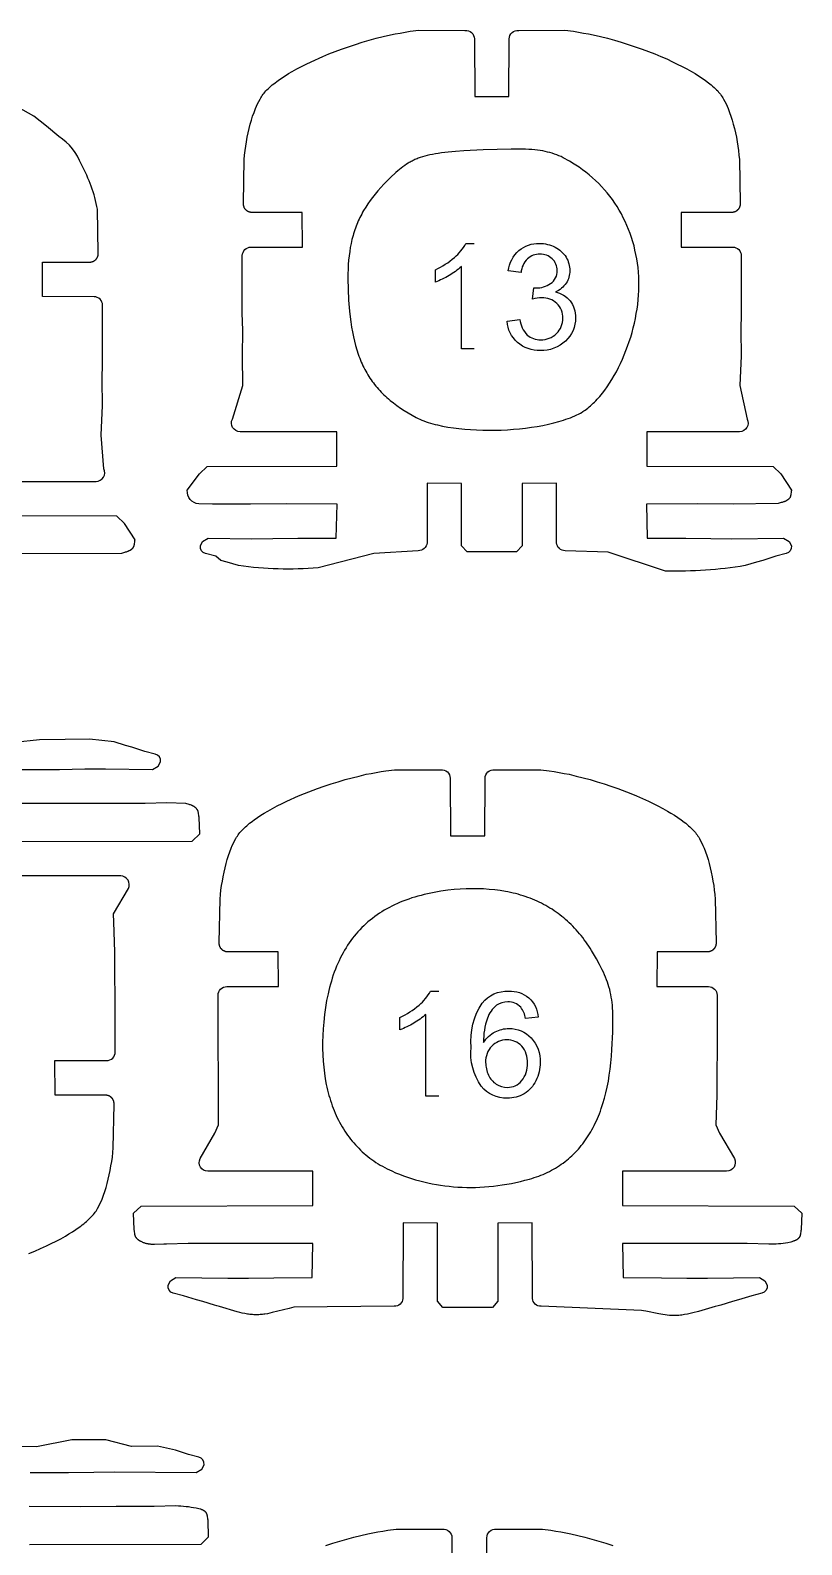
# Model space of a CAD drawing. Extents: x -389 to 108, y -244 to 818.
# Drawn here: x -2.9 to 70.4, y 50.1 to 194 of the extents above; entities that cross this region are included whole.
import ezdxf

# ---------------------------------------------------------------- set-up
doc = ezdxf.new("R2010")
doc.units = 0
doc.layers.add('LAYER_1', color=18, linetype='CONTINUOUS')
doc.layers.add('LETTERS', color=1, linetype='CONTINUOUS')

msp = doc.modelspace()

# ---------------------------------------------------------------- linework, layer by layer
at = {"layer": 'LAYER_1'}
for points in [[(39.29, 187.73), (42.54, 187.73), (42.57, 193.2, -0.444286), (43.47, 194.01), (47.85, 194.02), (47.86, 194.02), (48.67, 193.92), (49.15, 193.85), (49.62, 193.76), (50.09, 193.68), (50.55, 193.58), (51.23, 193.42), (51.9, 193.26), (52.56, 193.08), (53.22, 192.88), (53.88, 192.68), (54.54, 192.46), (55.19, 192.23), (56.4, 191.77), (56.97, 191.53), (57.53, 191.29), (58.08, 191.03), (58.54, 190.81), (59, 190.58), (59.45, 190.34), (59.89, 190.09), (60.23, 189.9), (60.56, 189.69), (60.89, 189.47), (61.21, 189.25), (61.49, 189.04), (61.63, 188.93), (61.77, 188.82), (61.9, 188.7), (62.03, 188.59), (62.16, 188.47), (62.28, 188.35), (62.38, 188.25), (62.47, 188.15), (62.56, 188.04), (62.64, 187.94), (62.72, 187.83), (62.8, 187.71), (62.87, 187.6), (62.94, 187.48), (63.06, 187.26), (63.17, 187.04), (63.28, 186.81), (63.38, 186.57), (63.51, 186.22), (63.64, 185.85), (63.76, 185.48), (63.86, 185.11), (63.96, 184.7), (64.06, 184.28), (64.15, 183.86), (64.22, 183.43), (64.29, 183.01), (64.35, 182.58), (64.4, 182.15), (64.44, 181.73), (64.51, 177.59), (64.51, 177.57), (64.52, 177.55), (64.52, 177.52), (64.52, 177.5), (64.51, 177.48), (64.51, 177.46), (64.51, 177.44), (64.51, 177.42), (64.51, 177.4), (64.5, 177.38), (64.5, 177.36), (64.49, 177.34), (64.49, 177.32), (64.48, 177.3), (64.48, 177.28), (64.47, 177.26), (64.46, 177.24), (64.46, 177.22), (64.45, 177.2), (64.44, 177.18), (64.43, 177.16), (64.42, 177.14), (64.41, 177.12), (64.4, 177.1), (64.39, 177.09), (64.38, 177.07), (64.37, 177.05), (64.35, 177.03), (64.34, 177.02), (64.33, 177), (64.31, 176.98), (64.3, 176.97), (64.28, 176.95), (64.27, 176.94), (64.25, 176.92), (64.24, 176.91), (64.22, 176.89), (64.21, 176.88), (64.19, 176.87), (64.17, 176.86), (64.16, 176.84), (64.14, 176.83), (64.12, 176.82), (64.1, 176.81), (64.08, 176.8), (64.06, 176.79), (64.05, 176.78), (64.03, 176.77), (64.01, 176.76), (63.99, 176.76), (63.97, 176.75), (63.95, 176.74), (63.93, 176.74), (63.91, 176.73), (63.89, 176.73), (63.87, 176.72), (63.85, 176.72), (63.83, 176.71), (63.8, 176.71), (63.78, 176.71), (63.76, 176.71), (63.74, 176.7), (63.72, 176.7), (59.05, 176.71), (58.96, 176.7), (58.94, 176.7), (58.92, 176.7), (58.92, 176.7), (58.9, 173.42), (63.8, 173.41, -0.414347), (64.62, 172.6), (64.62, 167.16), (64.58, 165.49), (64.6, 163.08), (64.49, 160.27), (65.18, 157.06, -0.56177), (64.46, 155.87), (55.64, 155.87), (55.64, 152.6), (67.66, 152.55), (68.37, 151.86), (69.39, 150.31), (69.39, 150.28), (69.38, 150.26), (69.37, 150.23), (69.37, 150.21), (69.36, 150.16), (69.33, 149.9), (69.32, 149.85), (69.31, 149.83), (69.31, 149.81), (69.3, 149.78), (69.3, 149.76), (69.29, 149.73), (69.28, 149.71), (69.28, 149.7), (69.27, 149.69), (69.27, 149.68), (69.26, 149.67), (69.26, 149.65), (69.25, 149.64), (69.25, 149.63), (69.24, 149.62), (69.24, 149.61), (69.23, 149.6), (69.22, 149.59), (69.22, 149.58), (69.21, 149.57), (69.2, 149.56), (69.19, 149.55), (69.19, 149.54), (69.18, 149.53), (69.16, 149.52), (69.15, 149.5), (69.14, 149.49), (69.13, 149.48), (69.11, 149.46), (69.1, 149.45), (69.09, 149.44), (69.07, 149.43), (69.06, 149.42), (69.04, 149.41), (69.03, 149.4), (69, 149.38), (68.97, 149.36), (68.94, 149.34), (68.91, 149.32), (68.88, 149.3), (68.84, 149.28), (68.81, 149.27), (68.78, 149.25), (68.74, 149.24), (68.71, 149.22), (68.64, 149.2), (68.56, 149.17), (68.49, 149.15), (68.42, 149.13), (68.13, 149.06), (63.85, 148.99), (60.43, 149), (55.62, 148.99), (55.69, 145.75), (59.34, 145.74), (61.73, 145.71), (63.72, 145.69), (68.64, 145.75), (69.16, 145.43), (69.38, 145.03, -0.399592), (68.88, 144.29), (67.91, 144.03), (66.66, 143.63), (66.07, 143.47), (64.98, 143.14, -0.046647), (57.42, 142.63), (51.96, 144.41), (47.9, 144.56, -0.398178), (47.07, 145.31), (47.05, 150.97), (43.8, 150.95), (43.8, 145.04), (43.26, 144.44), (38.57, 144.44), (38.03, 145.04), (38.03, 150.95), (34.78, 150.97), (34.76, 145.31, -0.398008), (33.93, 144.56), (29.71, 144.31), (24.41, 142.93, -0.053944), (16.85, 143.14), (15.76, 143.47), (15.17, 143.63), (14.68, 144.03), (13.71, 144.29, -0.399792), (13.22, 145.03), (13.43, 145.43), (13.96, 145.75), (18.11, 145.69), (20.1, 145.71), (22.49, 145.74), (26.14, 145.75), (26.21, 148.99), (21.4, 149), (17.98, 148.99), (14.36, 148.98), (13.07, 149.01, -0.402202), (11.98, 150.31), (13.15, 151.86), (13.87, 152.55), (26.19, 152.6), (26.19, 155.87), (16.99, 155.87, -0.562366), (16.26, 157.06), (17.26, 160.27), (17.23, 163.08), (17.25, 165.49), (17.21, 167.16), (17.21, 172.6, -0.414518), (18.03, 173.41), (22.93, 173.42), (22.91, 176.7), (22.91, 176.7), (22.89, 176.7), (22.87, 176.7), (22.51, 176.71), (18.11, 176.7), (18.09, 176.7), (18.07, 176.71), (18.05, 176.71), (18.02, 176.71), (18, 176.71), (17.98, 176.72), (17.96, 176.72), (17.94, 176.73), (17.92, 176.73), (17.9, 176.74), (17.88, 176.74), (17.86, 176.75), (17.84, 176.76), (17.82, 176.76), (17.8, 176.77), (17.78, 176.78), (17.76, 176.79), (17.75, 176.8), (17.73, 176.81), (17.71, 176.82), (17.69, 176.83), (17.67, 176.84), (17.66, 176.86), (17.64, 176.87), (17.62, 176.88), (17.61, 176.89), (17.59, 176.91), (17.57, 176.92), (17.56, 176.94), (17.54, 176.95), (17.53, 176.97), (17.52, 176.98), (17.5, 177), (17.49, 177.02), (17.48, 177.03), (17.46, 177.05), (17.45, 177.07), (17.44, 177.09), (17.43, 177.1), (17.42, 177.12), (17.41, 177.14), (17.4, 177.16), (17.39, 177.18), (17.38, 177.2), (17.37, 177.22), (17.37, 177.24), (17.36, 177.26), (17.35, 177.28), (17.35, 177.3), (17.34, 177.32), (17.34, 177.34), (17.33, 177.36), (17.33, 177.38), (17.32, 177.4), (17.32, 177.42), (17.32, 177.44), (17.32, 177.46), (17.31, 177.48), (17.31, 177.5), (17.31, 177.52), (17.31, 177.55), (17.32, 177.57), (17.32, 177.59), (17.39, 181.73), (17.43, 182.15), (17.48, 182.58), (17.54, 183.01), (17.61, 183.43), (17.68, 183.86), (17.77, 184.28), (17.86, 184.7), (17.97, 185.11), (18.07, 185.48), (18.19, 185.85), (18.32, 186.22), (18.45, 186.57), (18.55, 186.81), (18.66, 187.04), (18.77, 187.26), (18.89, 187.48), (18.96, 187.6), (19.03, 187.71), (19.11, 187.83), (19.19, 187.94), (19.27, 188.04), (19.36, 188.15), (19.45, 188.25), (19.54, 188.35), (19.67, 188.47), (19.8, 188.59), (19.93, 188.7), (20.06, 188.82), (20.2, 188.93), (20.34, 189.04), (20.48, 189.15), (20.62, 189.25), (20.94, 189.47), (21.27, 189.69), (21.6, 189.9), (21.94, 190.09), (22.38, 190.34), (22.83, 190.58), (23.29, 190.81), (23.75, 191.03), (24.86, 191.53), (25.43, 191.77), (26.64, 192.23), (27.29, 192.46), (27.95, 192.68), (28.61, 192.88), (29.27, 193.08), (29.93, 193.26), (30.6, 193.42), (31.28, 193.58), (31.74, 193.68), (32.21, 193.76), (32.68, 193.85), (33.16, 193.92), (33.97, 194.02), (33.98, 194.02), (38.36, 194.01, -0.444042), (39.26, 193.2), (39.29, 187.73)], [(-5.05, 151.15), (3.31, 151.15, 0.56211), (4.04, 152.35), (3.81, 155.55), (3.91, 158.36), (3.9, 160.77), (3.93, 162.44), (3.93, 167.88, 0.414242), (3.12, 168.7), (-1.79, 168.71), (-1.77, 171.99), (-1.76, 171.99), (-1.75, 171.99), (-1.73, 171.99), (-1.65, 171.99), (2.73, 171.99), (2.75, 171.99), (2.77, 171.99), (2.79, 171.99), (2.81, 171.99), (2.83, 172), (2.85, 172), (2.87, 172.01), (2.89, 172.01), (2.91, 172.02), (2.93, 172.02), (2.95, 172.03), (2.97, 172.03), (2.99, 172.04), (3.01, 172.05), (3.03, 172.06), (3.05, 172.07), (3.07, 172.07), (3.09, 172.08), (3.11, 172.09), (3.13, 172.1), (3.14, 172.12), (3.16, 172.13), (3.18, 172.14), (3.2, 172.15), (3.21, 172.16), (3.23, 172.18), (3.25, 172.19), (3.26, 172.21), (3.28, 172.22), (3.29, 172.24), (3.31, 172.25), (3.32, 172.27), (3.33, 172.28), (3.35, 172.3), (3.36, 172.32), (3.37, 172.33), (3.38, 172.35), (3.4, 172.37), (3.41, 172.39), (3.42, 172.41), (3.43, 172.42), (3.44, 172.44), (3.45, 172.46), (3.45, 172.48), (3.46, 172.5), (3.47, 172.52), (3.48, 172.54), (3.48, 172.56), (3.49, 172.58), (3.5, 172.6), (3.5, 172.62), (3.51, 172.64), (3.51, 172.66), (3.51, 172.68), (3.52, 172.7), (3.52, 172.72), (3.52, 172.74), (3.52, 172.77), (3.52, 172.79), (3.52, 172.81), (3.52, 172.83), (3.52, 172.85), (3.52, 172.87), (3.45, 177.01, 0.079311), (1.92, 181.25, 0.167865), (-0.24, 183.92), (-1.41, 184.92), (-2.6, 185.86), (-4.85, 187.12, 0.038053)], [(-3.81, 123.77), (-0.15, 123.78), (2.24, 123.82), (4.22, 123.83), (8.69, 123.77), (9.21, 124.09), (9.43, 124.5, 0.399587), (8.93, 125.24), (7.96, 125.49), (6.71, 125.89), (6.12, 126.06), (5.03, 126.39), (2.7, 126.64), (0.38, 126.62), (-2.07, 126.59), (-11.59, 125.58, 0.398145)], [(37, 117.46), (40.24, 117.46), (40.28, 122.93, -0.444583), (41.18, 123.74), (45.56, 123.75), (45.57, 123.75), (46.38, 123.65), (46.85, 123.57), (47.32, 123.49), (47.79, 123.4), (48.26, 123.31), (48.93, 123.15), (49.6, 122.98), (50.27, 122.81), (50.93, 122.61), (51.59, 122.41), (52.24, 122.19), (52.89, 121.96), (54.11, 121.49), (54.67, 121.26), (55.23, 121.02), (55.79, 120.76), (56.25, 120.54), (56.7, 120.31), (57.15, 120.07), (57.6, 119.82), (57.93, 119.62), (58.27, 119.42), (58.59, 119.2), (58.92, 118.98), (59.2, 118.77), (59.34, 118.66), (59.47, 118.55), (59.6, 118.43), (59.73, 118.32), (59.86, 118.2), (59.99, 118.07), (60.08, 117.98), (60.17, 117.87), (60.26, 117.77), (60.34, 117.66), (60.42, 117.55), (60.5, 117.44), (60.57, 117.33), (60.64, 117.21), (60.76, 116.99), (60.88, 116.76), (60.98, 116.54), (61.08, 116.3), (61.22, 115.94), (61.34, 115.58), (61.46, 115.21), (61.56, 114.84), (61.67, 114.42), (61.76, 114), (61.85, 113.58), (61.93, 113.16), (62, 112.74), (62.05, 112.31), (62.1, 111.88), (62.14, 111.45), (62.22, 107.32), (62.22, 107.3), (62.22, 107.27), (62.22, 107.25), (62.22, 107.23), (62.22, 107.21), (62.22, 107.19), (62.22, 107.17), (62.21, 107.15), (62.21, 107.13), (62.21, 107.11), (62.2, 107.08), (62.2, 107.06), (62.19, 107.04), (62.19, 107.02), (62.18, 107), (62.17, 106.98), (62.17, 106.96), (62.16, 106.94), (62.15, 106.92), (62.14, 106.91), (62.13, 106.89), (62.12, 106.87), (62.11, 106.85), (62.1, 106.83), (62.09, 106.81), (62.08, 106.8), (62.07, 106.78), (62.06, 106.76), (62.04, 106.74), (62.03, 106.73), (62.02, 106.71), (62, 106.7), (61.99, 106.68), (61.97, 106.66), (61.96, 106.65), (61.94, 106.64), (61.93, 106.62), (61.91, 106.61), (61.89, 106.6), (61.88, 106.58), (61.86, 106.57), (61.84, 106.56), (61.82, 106.55), (61.81, 106.54), (61.79, 106.53), (61.77, 106.52), (61.75, 106.51), (61.73, 106.5), (61.71, 106.49), (61.69, 106.49), (61.67, 106.48), (61.65, 106.47), (61.63, 106.47), (61.61, 106.46), (61.59, 106.45), (61.57, 106.45), (61.55, 106.45), (61.53, 106.44), (61.51, 106.44), (61.49, 106.44), (61.47, 106.43), (61.45, 106.43), (61.42, 106.43), (56.75, 106.43), (56.67, 106.43), (56.64, 106.43), (56.63, 106.43), (56.62, 106.43), (56.6, 103.15), (61.51, 103.14, -0.41433), (62.32, 102.32), (62.32, 96.88), (62.29, 95.22), (62.3, 92.81), (62.2, 90), (62.56, 89.2), (63.96, 86.79, -0.56181), (63.23, 85.6), (53.34, 85.6), (53.34, 82.33), (69.65, 82.28), (70.36, 81.59), (70.31, 80.04), (70.3, 80.01), (70.3, 79.99), (70.29, 79.96), (70.29, 79.94), (70.28, 79.89), (70.25, 79.63), (70.24, 79.58), (70.23, 79.56), (70.23, 79.53), (70.22, 79.51), (70.21, 79.49), (70.21, 79.46), (70.2, 79.44), (70.19, 79.43), (70.19, 79.42), (70.19, 79.4), (70.18, 79.39), (70.18, 79.38), (70.17, 79.37), (70.17, 79.36), (70.16, 79.35), (70.15, 79.34), (70.15, 79.33), (70.14, 79.32), (70.13, 79.31), (70.13, 79.3), (70.12, 79.29), (70.11, 79.28), (70.11, 79.27), (70.09, 79.26), (70.08, 79.24), (70.07, 79.23), (70.06, 79.22), (70.04, 79.2), (70.03, 79.19), (70.02, 79.18), (70, 79.17), (69.99, 79.16), (69.98, 79.15), (69.96, 79.14), (69.95, 79.12), (69.92, 79.1), (69.89, 79.08), (69.86, 79.06), (69.83, 79.05), (69.79, 79.03), (69.76, 79.01), (69.73, 79), (69.69, 78.98), (69.66, 78.97), (69.62, 78.95), (69.55, 78.93), (69.48, 78.9), (69.41, 78.88), (69.34, 78.86), (69.05, 78.78, -0.044561), (67.25, 78.66), (65.18, 78.71), (61.55, 78.71), (58.14, 78.73), (53.32, 78.72), (53.39, 75.48), (57.04, 75.47), (59.44, 75.44), (61.42, 75.42), (66.34, 75.48), (66.87, 75.16), (67.08, 74.75, -0.400279), (66.58, 74.01), (65.61, 73.76), (64.36, 73.36), (63.78, 73.2), (62.68, 72.87), (62.41, 72.8), (62.15, 72.73), (60.56, 72.27), (60.03, 72.12), (59.77, 72.06), (59.5, 72), (59.23, 71.96), (59.1, 71.94), (58.96, 71.92), (58.83, 71.9), (58.69, 71.89), (58.56, 71.88), (58.42, 71.87), (58.32, 71.87), (58.21, 71.87), (58.11, 71.87), (58, 71.87), (57.9, 71.88), (57.8, 71.88), (57.59, 71.9), (57.39, 71.93), (57.18, 71.96), (56.77, 72.03), (55.54, 72.29), (55.33, 72.32), (55.13, 72.36), (45.61, 72.76, -0.398217), (44.77, 73.51), (44.75, 80.7), (41.5, 80.67), (41.5, 73.24), (40.97, 72.64), (36.27, 72.64), (35.74, 73.24), (35.74, 80.67), (32.48, 80.7), (32.47, 73.51, -0.39838), (31.63, 72.76), (22.11, 72.66), (21.88, 72.61), (21.65, 72.56), (20.05, 72.15), (19.82, 72.1), (19.59, 72.05), (19.36, 72.01), (19.24, 72), (19.13, 71.98), (19.01, 71.97), (18.89, 71.96), (18.78, 71.95), (18.66, 71.95), (18.54, 71.94), (18.43, 71.95), (18.3, 71.95), (18.18, 71.96), (18.06, 71.97), (17.93, 71.98), (17.81, 72), (17.69, 72.01), (17.57, 72.04), (17.44, 72.06), (17.2, 72.11), (16.96, 72.17), (16.72, 72.23), (15.04, 72.74), (14.8, 72.8), (14.56, 72.87), (13.46, 73.2), (12.87, 73.36), (11.62, 73.76), (10.65, 74.01, -0.399753), (10.15, 74.75), (10.37, 75.16), (10.89, 75.48), (15.82, 75.42), (17.8, 75.44), (20.19, 75.47), (23.85, 75.48), (23.92, 78.72), (19.1, 78.73), (15.68, 78.71), (12.06, 78.71), (9.99, 78.66), (9.87, 78.66), (9.74, 78.66), (8.87, 78.63), (8.74, 78.63), (8.62, 78.64), (8.56, 78.64), (8.5, 78.65), (8.43, 78.65), (8.37, 78.66), (8.31, 78.67), (8.25, 78.68), (8.19, 78.69), (8.13, 78.7), (8.07, 78.72), (8.02, 78.73), (7.95, 78.75), (7.89, 78.77), (7.83, 78.8), (7.77, 78.82), (7.71, 78.85), (7.65, 78.87), (7.59, 78.9), (7.56, 78.92), (7.53, 78.94), (7.5, 78.95), (7.47, 78.97), (7.44, 78.99), (7.41, 79.01), (7.39, 79.02), (7.36, 79.04), (7.34, 79.06), (7.31, 79.08), (7.29, 79.11), (7.26, 79.13), (7.24, 79.15), (7.21, 79.17), (7.19, 79.2), (7.17, 79.22), (7.15, 79.24), (7.13, 79.27), (7.12, 79.28), (7.12, 79.29), (7.11, 79.3), (7.1, 79.31), (7.1, 79.32), (7.09, 79.33), (7.09, 79.34), (7.08, 79.35), (7.07, 79.36), (7.07, 79.37), (7.06, 79.39), (7.06, 79.4), (7.05, 79.42), (7.04, 79.44), (7.04, 79.47), (7.03, 79.49), (7.02, 79.51), (7.02, 79.54), (7.01, 79.56), (7, 79.59), (7, 79.64), (6.96, 79.89), (6.95, 79.94), (6.94, 79.99), (6.93, 80.01), (6.93, 80.04), (6.88, 81.59), (7.59, 82.28), (23.9, 82.33), (23.9, 85.6), (13.93, 85.6, -0.562342), (13.2, 86.79), (14.6, 89.2), (14.96, 90), (14.93, 92.81), (14.95, 95.22), (14.91, 96.88), (14.91, 102.32, -0.414258), (15.73, 103.14), (20.64, 103.15), (20.62, 106.43), (20.61, 106.43), (20.6, 106.43), (20.57, 106.43), (20.21, 106.44), (15.81, 106.43), (15.79, 106.43), (15.77, 106.43), (15.75, 106.44), (15.73, 106.44), (15.71, 106.44), (15.69, 106.45), (15.67, 106.45), (15.65, 106.45), (15.62, 106.46), (15.6, 106.47), (15.58, 106.47), (15.56, 106.48), (15.54, 106.49), (15.53, 106.49), (15.51, 106.5), (15.49, 106.51), (15.47, 106.52), (15.45, 106.53), (15.43, 106.54), (15.41, 106.55), (15.4, 106.56), (15.38, 106.57), (15.36, 106.58), (15.34, 106.6), (15.33, 106.61), (15.31, 106.62), (15.29, 106.64), (15.28, 106.65), (15.26, 106.66), (15.25, 106.68), (15.23, 106.7), (15.22, 106.71), (15.21, 106.73), (15.19, 106.74), (15.18, 106.76), (15.17, 106.78), (15.15, 106.8), (15.14, 106.81), (15.13, 106.83), (15.12, 106.85), (15.11, 106.87), (15.1, 106.89), (15.09, 106.91), (15.08, 106.92), (15.08, 106.94), (15.07, 106.96), (15.06, 106.98), (15.06, 107), (15.05, 107.02), (15.04, 107.04), (15.04, 107.06), (15.03, 107.08), (15.03, 107.11), (15.03, 107.13), (15.02, 107.15), (15.02, 107.17), (15.02, 107.19), (15.02, 107.21), (15.02, 107.23), (15.02, 107.25), (15.02, 107.27), (15.02, 107.29), (15.02, 107.32), (15.09, 111.45), (15.13, 111.88), (15.18, 112.31), (15.24, 112.74), (15.31, 113.16), (15.39, 113.58), (15.47, 114), (15.57, 114.42), (15.67, 114.84), (15.78, 115.21), (15.89, 115.58), (16.02, 115.94), (16.16, 116.3), (16.25, 116.54), (16.36, 116.76), (16.47, 116.99), (16.59, 117.21), (16.66, 117.33), (16.74, 117.44), (16.81, 117.55), (16.89, 117.66), (16.98, 117.77), (17.06, 117.87), (17.15, 117.98), (17.25, 118.07), (17.37, 118.2), (17.5, 118.32), (17.63, 118.43), (17.77, 118.55), (17.9, 118.66), (18.04, 118.77), (18.18, 118.87), (18.32, 118.98), (18.64, 119.2), (18.97, 119.42), (19.3, 119.62), (19.64, 119.82), (20.08, 120.07), (20.53, 120.31), (20.99, 120.54), (21.45, 120.76), (22.56, 121.26), (23.13, 121.49), (24.34, 121.96), (25, 122.19), (25.65, 122.41), (26.31, 122.61), (26.97, 122.81), (27.64, 122.98), (28.31, 123.15), (28.98, 123.31), (29.45, 123.4), (29.92, 123.49), (30.39, 123.57), (30.86, 123.65), (31.67, 123.75), (31.68, 123.75), (36.06, 123.74, -0.444007), (36.96, 122.93), (37, 117.46)], [(-3.09, 77.76), (-2.52, 77.99), (-1.96, 78.24), (-1.41, 78.49), (-0.95, 78.71), (-0.49, 78.94), (-0.04, 79.18), (0.4, 79.43), (0.74, 79.63), (1.07, 79.84), (1.4, 80.05), (1.72, 80.28), (1.86, 80.38), (2, 80.49), (2.14, 80.59), (2.28, 80.71), (2.41, 80.82), (2.54, 80.94), (2.67, 81.06), (2.79, 81.18), (2.89, 81.28), (2.98, 81.38), (3.07, 81.48), (3.15, 81.59), (3.23, 81.7), (3.31, 81.81), (3.38, 81.92), (3.45, 82.04), (3.57, 82.26), (3.68, 82.49), (3.79, 82.72), (3.88, 82.95), (4.02, 83.31), (4.15, 83.67), (4.26, 84.04), (4.37, 84.41), (4.47, 84.83), (4.57, 85.25), (4.65, 85.67), (4.73, 86.09), (4.8, 86.52), (4.86, 86.94), (4.91, 87.37), (4.95, 87.8), (5.02, 91.94), (5.02, 91.96), (5.02, 91.98), (5.02, 92), (5.02, 92.02), (5.02, 92.04), (5.02, 92.06), (5.02, 92.08), (5.02, 92.11), (5.01, 92.13), (5.01, 92.15), (5.01, 92.17), (5, 92.19), (5, 92.21), (4.99, 92.23), (4.99, 92.25), (4.98, 92.27), (4.97, 92.29), (4.96, 92.31), (4.96, 92.33), (4.95, 92.35), (4.94, 92.37), (4.93, 92.38), (4.92, 92.4), (4.91, 92.42), (4.9, 92.44), (4.89, 92.46), (4.87, 92.47), (4.86, 92.49), (4.85, 92.51), (4.84, 92.52), (4.82, 92.54), (4.81, 92.56), (4.79, 92.57), (4.78, 92.59), (4.76, 92.6), (4.75, 92.62), (4.73, 92.63), (4.71, 92.64), (4.7, 92.66), (4.68, 92.67), (4.66, 92.68), (4.65, 92.69), (4.63, 92.7), (4.61, 92.71), (4.59, 92.72), (4.57, 92.73), (4.55, 92.74), (4.54, 92.75), (4.52, 92.76), (4.5, 92.77), (4.48, 92.77), (4.46, 92.78), (4.44, 92.79), (4.42, 92.79), (4.4, 92.8), (4.38, 92.8), (4.35, 92.81), (4.33, 92.81), (4.31, 92.81), (4.29, 92.82), (4.27, 92.82), (4.25, 92.82), (4.23, 92.82), (-0.44, 92.82), (-0.53, 92.82), (-0.56, 92.82), (-0.57, 92.82), (-0.58, 92.82), (-0.6, 96.1), (4.31, 96.11, 0.41433), (5.13, 96.93), (5.13, 102.37), (5.09, 104.03), (5.11, 106.44), (5, 109.25), (4.98, 110.06), (6.38, 112.46, 0.561582), (5.65, 113.65), (-3.85, 113.65)], [(-2.96, 56.96), (0.7, 56.97), (3.09, 57), (5.07, 57.02), (12.83, 56.96), (13.35, 57.28), (13.57, 57.69, 0.400249), (13.07, 58.43), (12.1, 58.68), (10.85, 59.08), (9.14, 59.47), (6.69, 59.44), (4.24, 60.06), (1.02, 60.06), (-2.34, 59.39), (-10.74, 59.45, 0.398294)], [(-3.01, 50.11), (13.3, 50.16), (14.01, 50.85), (13.96, 52.4), (13.96, 52.43), (13.95, 52.45), (13.94, 52.48), (13.94, 52.5), (13.93, 52.55), (13.9, 52.81), (13.89, 52.86), (13.88, 52.88), (13.88, 52.91), (13.87, 52.93), (13.87, 52.95), (13.86, 52.98), (13.85, 53), (13.85, 53.01), (13.84, 53.02), (13.84, 53.04), (13.83, 53.05), (13.83, 53.06), (13.82, 53.07), (13.82, 53.08), (13.81, 53.09), (13.81, 53.1), (13.8, 53.11), (13.79, 53.12), (13.79, 53.13), (13.78, 53.14), (13.77, 53.15), (13.76, 53.16), (13.76, 53.17), (13.75, 53.18), (13.74, 53.19), (13.72, 53.2), (13.71, 53.22), (13.7, 53.23), (13.69, 53.24), (13.68, 53.25), (13.67, 53.26), (13.65, 53.27), (13.64, 53.28), (13.63, 53.29), (13.62, 53.29), (13.6, 53.3), (13.59, 53.31), (13.56, 53.33), (13.53, 53.34), (13.51, 53.36), (13.48, 53.37), (13.45, 53.39), (13.42, 53.4), (13.39, 53.41), (13.36, 53.42), (13.32, 53.44), (13.26, 53.46), (13.2, 53.48), (12.81, 53.57, 0.03677), (10.9, 53.78), (8.83, 53.73), (5.21, 53.73), (1.79, 53.71), (-3.03, 53.72)], [(25.15, 50.02), (25.81, 50.24), (26.47, 50.44), (27.13, 50.63), (27.8, 50.81), (28.47, 50.98), (29.14, 51.13), (29.61, 51.23), (30.07, 51.32), (30.55, 51.4), (31.02, 51.47), (31.83, 51.57), (31.84, 51.57), (36.22, 51.57, -0.444183), (37.12, 50.76), (37.15, 45.28, -0.041434)], [(40.4, 45.28), (40.44, 50.76, -0.444633), (41.34, 51.57), (45.72, 51.57), (45.72, 51.57), (46.53, 51.47), (47.01, 51.4), (47.48, 51.32), (47.95, 51.23), (48.41, 51.13), (49.09, 50.98), (49.76, 50.81), (50.42, 50.63), (51.09, 50.44), (51.74, 50.24), (52.4, 50.02)]]:
    msp.add_lwpolyline(points, format="xyb", dxfattribs=at)
for points in [[(49.65, 157.84), (49.78, 157.93), (49.91, 158.02), (50.04, 158.12), (50.17, 158.22), (50.3, 158.33), (50.43, 158.45), (50.56, 158.57), (50.68, 158.69), (50.81, 158.82), (50.93, 158.95), (51.06, 159.09), (51.18, 159.23), (51.3, 159.37), (51.42, 159.52), (51.65, 159.83), (51.88, 160.15), (52.11, 160.49), (52.33, 160.84), (52.54, 161.2), (52.75, 161.57), (52.95, 161.96), (53.14, 162.35), (53.32, 162.76), (53.5, 163.17), (53.66, 163.58), (53.82, 164.01), (53.97, 164.44), (54.11, 164.87), (54.24, 165.31), (54.35, 165.75), (54.46, 166.19), (54.56, 166.64), (54.64, 167.09), (54.72, 167.53), (54.78, 167.97), (54.83, 168.42), (54.86, 168.86), (54.89, 169.29), (54.9, 169.72), (54.89, 170.16), (54.88, 170.6), (54.85, 171.03), (54.81, 171.46), (54.75, 171.88), (54.69, 172.3), (54.61, 172.72), (54.52, 173.13), (54.43, 173.53), (54.31, 173.93), (54.19, 174.33), (54.06, 174.71), (53.91, 175.1), (53.76, 175.48), (53.59, 175.85), (53.41, 176.21), (53.23, 176.57), (53.03, 176.92), (52.82, 177.27), (52.6, 177.6), (52.37, 177.93), (52.13, 178.25), (51.88, 178.57), (51.62, 178.87), (51.35, 179.17), (51.07, 179.46), (50.78, 179.74), (50.49, 180.01), (50.18, 180.27), (49.86, 180.53), (49.53, 180.77), (49.2, 181), (48.74, 181.3), (48.31, 181.57), (48.1, 181.69), (47.9, 181.8), (47.69, 181.91), (47.49, 182.01), (47.29, 182.1), (47.08, 182.18), (46.87, 182.26), (46.66, 182.33), (46.44, 182.39), (46.22, 182.45), (45.99, 182.5), (45.76, 182.55), (45.51, 182.59), (45.26, 182.62), (44.99, 182.65), (44.72, 182.68), (44.42, 182.7), (44.12, 182.71), (43.47, 182.73), (42.74, 182.73), (40.08, 182.65), (38.26, 182.55), (37.47, 182.5), (36.77, 182.43), (36.13, 182.36), (35.83, 182.32), (35.55, 182.27), (35.28, 182.22), (35.02, 182.17), (34.78, 182.12), (34.55, 182.06), (34.32, 181.99), (34.11, 181.92), (33.91, 181.85), (33.81, 181.81), (33.71, 181.77), (33.61, 181.73), (33.52, 181.68), (33.43, 181.64), (33.34, 181.59), (33.25, 181.55), (33.16, 181.5), (33.07, 181.45), (32.98, 181.4), (32.81, 181.29), (32.64, 181.17), (32.47, 181.05), (32.31, 180.92), (32.14, 180.79), (31.97, 180.65), (31.8, 180.49), (31.29, 180.02), (30.97, 179.7), (30.67, 179.38), (30.37, 179.07), (30.1, 178.76), (29.84, 178.45), (29.59, 178.14), (29.35, 177.83), (29.13, 177.51), (28.93, 177.2), (28.73, 176.88), (28.64, 176.72), (28.55, 176.55), (28.47, 176.39), (28.38, 176.23), (28.31, 176.06), (28.23, 175.9), (28.16, 175.73), (28.09, 175.56), (28.02, 175.39), (27.96, 175.22), (27.89, 175.04), (27.84, 174.87), (27.78, 174.69), (27.73, 174.51), (27.63, 174.15), (27.55, 173.77), (27.47, 173.39), (27.41, 173), (27.36, 172.59), (27.31, 172.18), (27.28, 171.75), (27.26, 171.31), (27.24, 170.86), (27.24, 170.4), (27.26, 169.42), (27.31, 168.38), (27.39, 167.31), (27.45, 166.79), (27.51, 166.3), (27.59, 165.82), (27.67, 165.35), (27.76, 164.9), (27.86, 164.47), (27.97, 164.05), (28.09, 163.64), (28.22, 163.24), (28.29, 163.05), (28.36, 162.86), (28.43, 162.67), (28.51, 162.49), (28.59, 162.31), (28.67, 162.13), (28.76, 161.96), (28.85, 161.78), (28.94, 161.62), (29.03, 161.45), (29.13, 161.29), (29.23, 161.12), (29.33, 160.96), (29.44, 160.81), (29.54, 160.65), (29.66, 160.5), (29.77, 160.35), (29.89, 160.21), (30.01, 160.06), (30.14, 159.92), (30.26, 159.78), (30.39, 159.64), (30.53, 159.5), (30.67, 159.37), (30.81, 159.24), (30.95, 159.11), (31.1, 158.98), (31.25, 158.85), (31.56, 158.6), (31.89, 158.36), (32.23, 158.12), (32.59, 157.89), (32.96, 157.66), (33.34, 157.44), (33.74, 157.22), (33.91, 157.14), (34.09, 157.05), (34.27, 156.97), (34.47, 156.9), (34.67, 156.82), (34.87, 156.75), (35.09, 156.69), (35.31, 156.63), (35.53, 156.57), (35.76, 156.51), (36.24, 156.4), (36.74, 156.31), (37.26, 156.23), (37.79, 156.16), (38.34, 156.11), (38.9, 156.07), (39.47, 156.04), (40.05, 156.02), (40.63, 156.01), (41.21, 156.02), (41.8, 156.03), (42.39, 156.06), (42.97, 156.1), (43.55, 156.15), (44.12, 156.22), (44.68, 156.29), (45.23, 156.38), (45.77, 156.47), (46.29, 156.58), (46.8, 156.7), (47.28, 156.83), (47.51, 156.9), (47.74, 156.97), (47.96, 157.05), (48.18, 157.12), (48.39, 157.2), (48.59, 157.29), (48.79, 157.37), (48.98, 157.46), (49.16, 157.55), (49.33, 157.64), (49.49, 157.74), (49.57, 157.79)], [(44.49, 84.84), (44.71, 84.91), (44.93, 84.98), (45.15, 85.05), (45.37, 85.13), (45.58, 85.21), (45.79, 85.29), (45.99, 85.38), (46.19, 85.48), (46.39, 85.58), (46.59, 85.68), (46.78, 85.78), (46.97, 85.89), (47.16, 86.01), (47.34, 86.12), (47.52, 86.25), (47.69, 86.37), (47.87, 86.5), (48.04, 86.64), (48.2, 86.77), (48.37, 86.92), (48.53, 87.06), (48.68, 87.21), (48.84, 87.37), (48.99, 87.52), (49.14, 87.69), (49.28, 87.85), (49.42, 88.02), (49.56, 88.2), (49.69, 88.38), (49.82, 88.56), (49.95, 88.75), (50.07, 88.94), (50.2, 89.13), (50.31, 89.33), (50.43, 89.53), (50.54, 89.74), (50.65, 89.95), (50.75, 90.16), (50.85, 90.38), (50.95, 90.6), (51.05, 90.83), (51.14, 91.06), (51.23, 91.3), (51.31, 91.54), (51.47, 92.02), (51.62, 92.53), (51.76, 93.05), (51.88, 93.59), (51.99, 94.14), (52.08, 94.71), (52.16, 95.3), (52.23, 95.9), (52.29, 96.51), (52.33, 97.15), (52.41, 98.81), (52.43, 99.53), (52.43, 100.19), (52.41, 100.8), (52.39, 101.09), (52.37, 101.36), (52.34, 101.63), (52.31, 101.89), (52.27, 102.14), (52.22, 102.39), (52.17, 102.63), (52.12, 102.86), (52.05, 103.1), (51.98, 103.33), (51.9, 103.56), (51.82, 103.79), (51.73, 104.03), (51.62, 104.26), (51.52, 104.5), (51.4, 104.74), (51.14, 105.25), (50.85, 105.78), (50.39, 106.57), (50.26, 106.78), (50.12, 106.99), (49.99, 107.19), (49.84, 107.4), (49.7, 107.59), (49.55, 107.79), (49.41, 107.98), (49.25, 108.16), (49.1, 108.34), (48.94, 108.52), (48.78, 108.7), (48.62, 108.87), (48.45, 109.03), (48.28, 109.19), (48.11, 109.35), (47.93, 109.51), (47.76, 109.66), (47.58, 109.8), (47.39, 109.95), (47.21, 110.09), (47.02, 110.22), (46.83, 110.35), (46.64, 110.48), (46.44, 110.6), (46.24, 110.72), (46.04, 110.83), (45.83, 110.95), (45.63, 111.05), (45.42, 111.16), (45.21, 111.26), (44.99, 111.35), (44.77, 111.44), (44.55, 111.53), (44.33, 111.61), (44.1, 111.69), (43.88, 111.77), (43.64, 111.84), (43.41, 111.91), (43.18, 111.97), (42.94, 112.03), (42.7, 112.08), (42.45, 112.14), (42.21, 112.18), (41.71, 112.27), (41.2, 112.33), (40.67, 112.38), (40.14, 112.42), (39.6, 112.44), (39.05, 112.44), (38.49, 112.43), (37.92, 112.4), (37.34, 112.35), (36.75, 112.29), (36.08, 112.2), (35.43, 112.09), (35.11, 112.03), (34.8, 111.96), (34.49, 111.89), (34.19, 111.81), (33.89, 111.73), (33.6, 111.65), (33.31, 111.56), (33.02, 111.46), (32.75, 111.36), (32.47, 111.26), (32.2, 111.15), (31.94, 111.03), (31.68, 110.91), (31.43, 110.79), (31.18, 110.66), (30.93, 110.53), (30.69, 110.39), (30.46, 110.25), (30.23, 110.1), (30.01, 109.95), (29.79, 109.79), (29.57, 109.62), (29.36, 109.46), (29.15, 109.28), (28.95, 109.11), (28.76, 108.92), (28.57, 108.74), (28.38, 108.54), (28.2, 108.35), (28.02, 108.15), (27.85, 107.94), (27.69, 107.73), (27.52, 107.51), (27.37, 107.29), (27.21, 107.06), (27.07, 106.83), (26.92, 106.59), (26.79, 106.35), (26.65, 106.11), (26.52, 105.85), (26.4, 105.6), (26.28, 105.34), (26.17, 105.07), (26.06, 104.8), (25.95, 104.52), (25.85, 104.24), (25.76, 103.95), (25.67, 103.66), (25.58, 103.37), (25.5, 103.06), (25.42, 102.76), (25.35, 102.45), (25.22, 101.81), (25.11, 101.15), (25.02, 100.47), (24.95, 99.77), (24.89, 99.12), (24.86, 98.48), (24.84, 97.86), (24.84, 97.25), (24.86, 96.64), (24.89, 96.06), (24.94, 95.48), (25.01, 94.92), (25.09, 94.37), (25.19, 93.83), (25.25, 93.57), (25.31, 93.31), (25.37, 93.05), (25.44, 92.8), (25.51, 92.55), (25.59, 92.3), (25.67, 92.06), (25.75, 91.82), (25.84, 91.58), (25.93, 91.35), (26.03, 91.12), (26.13, 90.89), (26.23, 90.67), (26.34, 90.45), (26.45, 90.24), (26.57, 90.02), (26.69, 89.82), (26.81, 89.61), (26.94, 89.41), (27.08, 89.21), (27.21, 89.02), (27.35, 88.83), (27.49, 88.64), (27.64, 88.46), (27.79, 88.28), (27.95, 88.11), (28.11, 87.94), (28.27, 87.77), (28.44, 87.6), (28.61, 87.44), (28.79, 87.29), (28.96, 87.14), (29.15, 86.99), (29.33, 86.84), (29.52, 86.7), (29.72, 86.57), (29.91, 86.43), (30.12, 86.3), (30.32, 86.18), (30.53, 86.06), (30.74, 85.94), (30.96, 85.83), (31.18, 85.72), (31.4, 85.62), (31.77, 85.45), (32.15, 85.3), (32.52, 85.16), (32.9, 85.02), (33.28, 84.9), (33.67, 84.78), (34.06, 84.67), (34.45, 84.57), (34.85, 84.48), (35.25, 84.4), (35.65, 84.32), (36.05, 84.26), (36.46, 84.2), (36.87, 84.16), (37.28, 84.12), (37.69, 84.09), (38.11, 84.07), (38.53, 84.06), (38.94, 84.06), (39.37, 84.06), (39.79, 84.08), (40.21, 84.1), (40.64, 84.14), (41.06, 84.18), (41.49, 84.23), (41.91, 84.29), (42.34, 84.36), (42.77, 84.44), (43.2, 84.53), (43.63, 84.62), (44.06, 84.73)]]:
    msp.add_lwpolyline(points, close=True, dxfattribs=at)
for points in [[(-12.78, 144.29), (5.76, 144.34), (6.05, 144.41), (6.12, 144.44), (6.19, 144.46), (6.26, 144.48), (6.33, 144.51), (6.37, 144.52), (6.4, 144.54), (6.44, 144.55), (6.47, 144.57), (6.5, 144.58), (6.54, 144.6), (6.57, 144.62), (6.6, 144.64), (6.63, 144.66), (6.66, 144.68), (6.67, 144.69), (6.69, 144.7), (6.7, 144.71), (6.71, 144.72), (6.73, 144.74), (6.74, 144.75), (6.75, 144.76), (6.77, 144.77), (6.78, 144.79), (6.79, 144.8), (6.8, 144.81), (6.82, 144.83), (6.82, 144.84), (6.83, 144.84), (6.84, 144.85), (6.84, 144.86), (6.85, 144.87), (6.86, 144.88), (6.86, 144.9), (6.87, 144.91), (6.88, 144.92), (6.88, 144.93), (6.89, 144.94), (6.89, 144.95), (6.9, 144.96), (6.9, 144.97), (6.9, 144.98), (6.91, 144.99), (6.92, 145.02), (6.92, 145.04), (6.93, 145.06), (6.94, 145.09), (6.94, 145.11), (6.95, 145.14), (6.96, 145.19), (6.99, 145.44), (7, 145.49), (7, 145.52), (7.01, 145.54), (7.01, 145.57), (7.02, 145.59), (6, 147.15), (5.28, 147.84), (-5.05, 147.89)], [(-3.85, 116.92), (12.45, 116.97), (13.17, 117.66), (13.11, 119.22), (13.11, 119.24), (13.1, 119.27), (13.09, 119.31), (13.08, 119.36), (13.04, 119.62), (13.04, 119.66), (13.02, 119.71), (13.02, 119.74), (13.01, 119.76), (13, 119.79), (13, 119.81), (12.99, 119.83), (12.98, 119.85), (12.97, 119.88), (12.97, 119.89), (12.96, 119.9), (12.95, 119.91), (12.95, 119.92), (12.94, 119.93), (12.94, 119.94), (12.93, 119.95), (12.92, 119.96), (12.92, 119.97), (12.91, 119.98), (12.9, 120), (12.89, 120.01), (12.87, 120.03), (12.86, 120.04), (12.85, 120.06), (12.84, 120.07), (12.82, 120.09), (12.81, 120.1), (12.8, 120.11), (12.78, 120.13), (12.77, 120.14), (12.75, 120.15), (12.74, 120.16), (12.73, 120.17), (12.71, 120.19), (12.7, 120.2), (12.67, 120.22), (12.64, 120.24), (12.6, 120.26), (12.57, 120.28), (12.54, 120.29), (12.5, 120.31), (12.47, 120.33), (12.44, 120.34), (12.4, 120.36), (12.37, 120.37), (12.29, 120.4), (12.22, 120.42), (12.15, 120.44), (11.84, 120.53), (10.05, 120.59), (7.98, 120.55), (4.36, 120.54), (0.94, 120.53), (-3.88, 120.53)]]:
    msp.add_lwpolyline(points, dxfattribs=at)
at = {"layer": 'LETTERS'}
for points in [[(39.23, 163.76), (38.02, 163.76), (38.02, 171.56, -0.056472), (36.85, 170.71, -0.043354), (35.55, 170.08), (35.55, 171.26, 0.072812), (37.36, 172.43, 0.094573), (38.45, 173.76), (39.23, 173.76)], [(42.36, 166.36), (43.57, 166.54, 0.157208), (44.28, 165.06, 0.190824), (45.56, 164.61, 0.207035), (47.07, 165.2, 0.206792), (47.66, 166.67, 0.21215), (47.1, 168.06, 0.201438), (45.67, 168.6, 0.06086), (44.78, 168.46), (44.92, 169.55), (45.12, 169.53, 0.150126), (46.5, 169.94, 0.267883), (47.12, 171.19, 0.212216), (46.66, 172.3, 0.201176), (45.49, 172.74, 0.194147), (44.3, 172.3, 0.171909), (43.69, 170.99), (42.48, 171.17, -0.176006), (43.49, 173.09, -0.185359), (45.44, 173.76, -0.121536), (46.93, 173.41, -0.143029), (47.97, 172.46, -0.137196), (48.32, 171.17, -0.148173), (47.98, 169.99, -0.143231), (46.96, 169.15, -0.172968), (48.35, 168.31, -0.174942), (48.87, 166.7, -0.2139), (47.92, 164.49, -0.199954), (45.52, 163.58, -0.190219), (43.35, 164.36, -0.194452), (42.36, 166.36)], [(35.87, 92.71), (34.66, 92.71), (34.66, 100.5, -0.056472), (33.49, 99.66, -0.043354), (32.19, 99.03), (32.19, 100.21, 0.072812), (34, 101.38, 0.094573), (35.09, 102.71), (35.87, 102.71)], [(45.33, 100.24), (44.12, 100.12, 0.126501), (43.66, 101.17, 0.214441), (42.43, 101.69, 0.155606), (41.37, 101.36, 0.132823), (40.49, 100.13, 0.091829), (40.14, 97.84, -0.131952), (41.22, 98.83, -0.119806), (42.56, 99.16, -0.213787), (44.65, 98.26, -0.199696), (45.51, 95.93, -0.118427), (45.1, 94.19, -0.143669), (43.99, 92.96, -0.139573), (42.39, 92.53, -0.230165), (39.9, 93.66, -0.173379), (38.94, 97.37, -0.167201), (40, 101.57, -0.237815), (42.51, 102.71, -0.187038), (44.43, 102.06, -0.188201), (45.33, 100.24)], [(40.33, 95.93, 0.112533), (40.6, 94.73, 0.144169), (41.34, 93.86, 0.145127), (42.39, 93.56, 0.22507), (43.75, 94.18, 0.187105), (44.3, 95.87, 0.1924), (43.76, 97.48, 0.219238), (42.34, 98.07, 0.208392), (40.91, 97.48, 0.204963), (40.33, 95.93)]]:
    msp.add_lwpolyline(points, format="xyb", dxfattribs=at)

doc.saveas('drawing.dxf')
